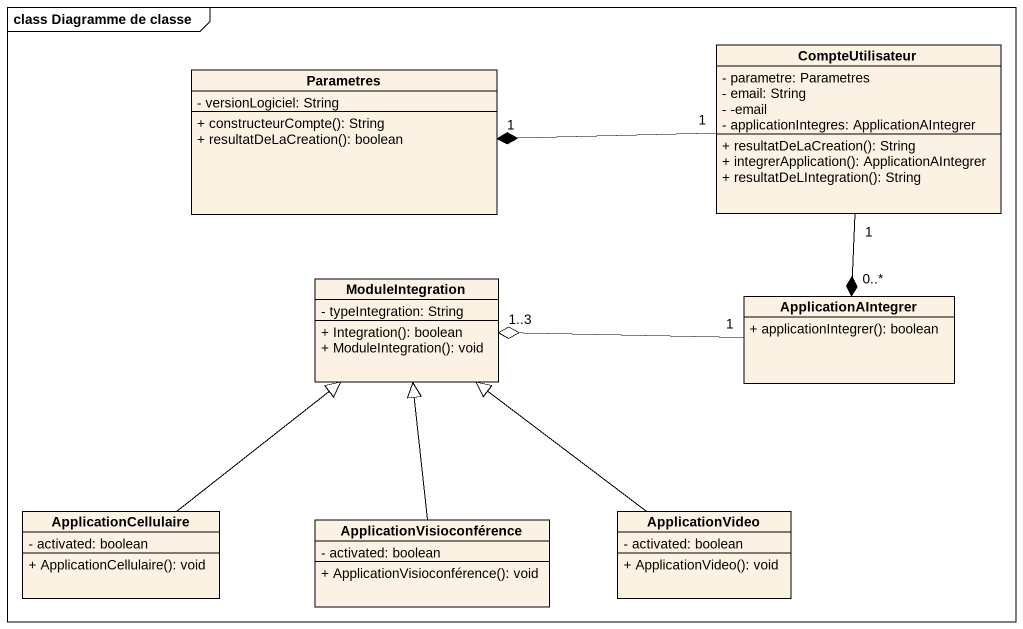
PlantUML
@startuml
mainframe class Diagramme de classe
hide circle
hide empty members
skinparam classAttributeIconSize 0
class Parametres {
  - versionLogiciel: String
  + constructeurCompte(): String
  + resultatDeLaCreation(): boolean
}
class CompteUtilisateur {
  - parametre: Parametres
  - email: String
  - -email
  - applicationIntegres: ApplicationAIntegrer
  + resultatDeLaCreation(): String
  + integrerApplication(): ApplicationAIntegrer
  + resultatDeLIntegration(): String
}
class ModuleIntegration {
  - typeIntegration: String
  + Integration(): boolean
  + ModuleIntegration(): void
}
class ApplicationAIntegrer {
  + applicationIntegrer(): boolean
}
class ApplicationCellulaire {
  - activated: boolean
  + ApplicationCellulaire(): void
}
class ApplicationVisioconférence {
  - activated: boolean
  + ApplicationVisioconférence(): void
}
class ApplicationVideo {
  - activated: boolean
  + ApplicationVideo(): void
}
CompteUtilisateur "1" -left-* "1" Parametres
CompteUtilisateur "1" --* "0..*" ApplicationAIntegrer
ApplicationAIntegrer "1" -left-o "1..3" ModuleIntegration
ApplicationCellulaire -up-|> ModuleIntegration
ApplicationVisioconférence -up-|> ModuleIntegration
ApplicationVideo -up-|> ModuleIntegration
@enduml
